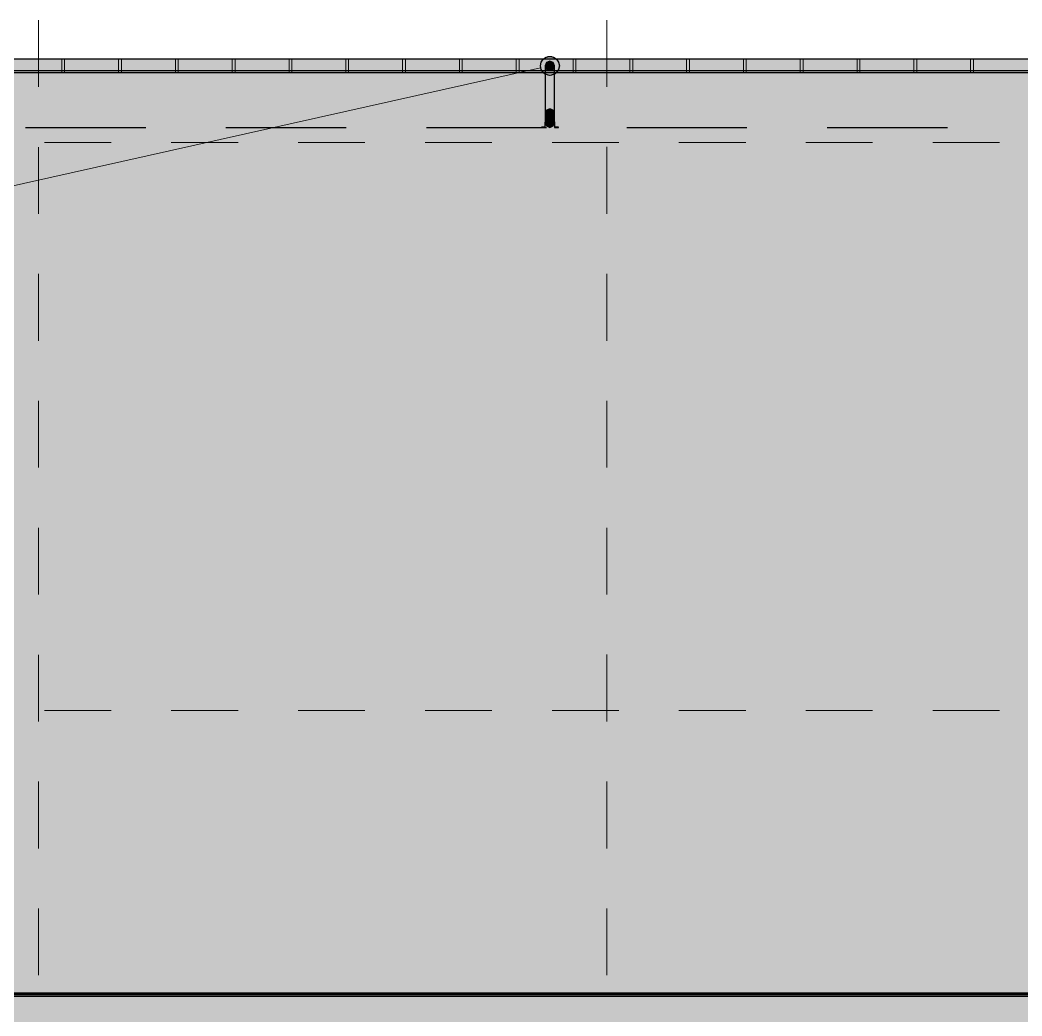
# Model space of a CAD drawing. Extents: x 8 to 21351, y 0 to 420.
# Drawn here: x 20714.6 to 20767.5, y 186.4 to 239 of the extents above; entities that cross this region are included whole.
import ezdxf

# ---------------------------------------------------------------- set-up
doc = ezdxf.new("R2010")
doc.units = 0

msp = doc.modelspace()

# ---------------------------------------------------------------- hatches: boundary and pattern name
at = {"true_color": 0xff5e5e}
msp.add_hatch(color=0, dxfattribs=at).paths.add_polyline_path([(20742.217, 236.223), (20742.108, 236.385), (20742.069, 236.576), (20742.107, 236.767), (20742.214, 236.93), (20742.376, 237.039), (20742.567, 237.078), (20742.759, 237.04), (20742.921, 236.932), (20743.03, 236.771), (20743.069, 236.579), (20743.032, 236.388), (20742.924, 236.225), (20742.762, 236.116), (20742.571, 236.078), (20742.379, 236.115)])
at = {"true_color": 0xffffff}
for points in [[(20807.867, 236.928), (20473.267, 236.928), (20473.267, 236.228), (20807.867, 236.228)], [(20742.819, 236.578), (20742.746, 236.755), (20742.569, 236.828), (20742.392, 236.755), (20742.319, 236.578), (20742.392, 236.401), (20742.569, 236.328), (20742.746, 236.401)], [(20742.819, 236.578), (20742.746, 236.755), (20742.569, 236.828), (20742.392, 236.755), (20742.319, 236.578), (20742.392, 236.401), (20742.569, 236.328), (20742.746, 236.401)], [(20742.819, 236.578), (20742.746, 236.755), (20742.569, 236.828), (20742.392, 236.755), (20742.319, 236.578), (20742.392, 236.401), (20742.569, 236.328), (20742.746, 236.401)], [(20742.319, 233.58), (20742.819, 233.58), (20742.819, 236.578), (20742.319, 236.578)], [(20742.319, 233.58), (20742.819, 233.58), (20742.819, 236.578), (20742.319, 236.578)], [(20742.819, 234.11), (20742.815, 234.141), (20742.804, 234.17), (20742.786, 234.198), (20742.761, 234.224), (20742.73, 234.245), (20742.694, 234.263), (20742.655, 234.276), (20742.613, 234.284), (20742.569, 234.287), (20742.526, 234.284), (20742.484, 234.276), (20742.444, 234.263), (20742.408, 234.245), (20742.378, 234.224), (20742.353, 234.198), (20742.334, 234.17), (20742.323, 234.141), (20742.319, 234.11), (20742.323, 234.079), (20742.334, 234.049), (20742.353, 234.022), (20742.378, 233.996), (20742.408, 233.975), (20742.444, 233.957), (20742.484, 233.944), (20742.526, 233.936), (20742.569, 233.933), (20742.613, 233.936), (20742.655, 233.944), (20742.694, 233.957), (20742.73, 233.975), (20742.761, 233.996), (20742.786, 234.022), (20742.804, 234.049), (20742.815, 234.079)], [(20742.319, 234.11), (20742.319, 233.58), (20742.819, 233.58), (20742.819, 234.11)], [(20743.019, 233.33), (20743.019, 233.34), (20742.829, 233.34), (20742.829, 233.58), (20742.753, 233.764), (20742.569, 233.84), (20742.385, 233.764), (20742.309, 233.58), (20742.309, 233.34), (20742.119, 233.34), (20742.119, 233.33), (20742.318, 233.33), (20742.318, 233.58), (20742.392, 233.757), (20742.569, 233.831), (20742.747, 233.757), (20742.82, 233.58), (20742.82, 233.33)], [(20743.019, 233.33), (20743.019, 233.34), (20742.829, 233.34), (20742.829, 233.58), (20742.753, 233.764), (20742.569, 233.84), (20742.385, 233.764), (20742.309, 233.58), (20742.309, 233.34), (20742.119, 233.34), (20742.119, 233.33), (20742.318, 233.33), (20742.318, 233.58), (20742.392, 233.757), (20742.569, 233.831), (20742.747, 233.757), (20742.82, 233.58), (20742.82, 233.33)], [(20743.019, 233.33), (20743.019, 233.34), (20742.829, 233.34), (20742.829, 233.58), (20742.753, 233.764), (20742.569, 233.84), (20742.385, 233.764), (20742.309, 233.58), (20742.309, 233.34), (20742.119, 233.34), (20742.119, 233.33), (20742.318, 233.33), (20742.318, 233.58), (20742.392, 233.757), (20742.569, 233.831), (20742.747, 233.757), (20742.82, 233.58), (20742.82, 233.33)], [(20743.019, 233.33), (20743.019, 233.34), (20742.829, 233.34), (20742.829, 233.58), (20742.753, 233.764), (20742.569, 233.84), (20742.385, 233.764), (20742.309, 233.58), (20742.309, 233.34), (20742.119, 233.34), (20742.119, 233.33), (20742.318, 233.33), (20742.318, 233.58), (20742.392, 233.757), (20742.569, 233.831), (20742.747, 233.757), (20742.82, 233.58), (20742.82, 233.33)], [(20743.019, 233.33), (20743.019, 233.34), (20742.829, 233.34), (20742.829, 233.58), (20742.753, 233.764), (20742.569, 233.84), (20742.385, 233.764), (20742.309, 233.58), (20742.309, 233.34), (20742.119, 233.34), (20742.119, 233.33), (20742.318, 233.33), (20742.318, 233.58), (20742.392, 233.757), (20742.569, 233.831), (20742.747, 233.757), (20742.82, 233.58), (20742.82, 233.33)], [(20743.019, 233.33), (20743.019, 233.34), (20742.829, 233.34), (20742.829, 233.58), (20742.753, 233.764), (20742.569, 233.84), (20742.385, 233.764), (20742.309, 233.58), (20742.309, 233.34), (20742.119, 233.34), (20742.119, 233.33), (20742.318, 233.33), (20742.318, 233.58), (20742.392, 233.757), (20742.569, 233.831), (20742.747, 233.757), (20742.82, 233.58), (20742.82, 233.33)], [(20743.019, 233.33), (20743.019, 233.34), (20742.829, 233.34), (20742.829, 233.58), (20742.753, 233.764), (20742.569, 233.84), (20742.385, 233.764), (20742.309, 233.58), (20742.309, 233.34), (20742.119, 233.34), (20742.119, 233.33), (20742.318, 233.33), (20742.318, 233.58), (20742.392, 233.757), (20742.569, 233.831), (20742.747, 233.757), (20742.82, 233.58), (20742.82, 233.33)], [(20743.019, 233.33), (20743.019, 233.34), (20742.829, 233.34), (20742.829, 233.58), (20742.753, 233.764), (20742.569, 233.84), (20742.385, 233.764), (20742.309, 233.58), (20742.309, 233.34), (20742.119, 233.34), (20742.119, 233.33), (20742.318, 233.33), (20742.318, 233.58), (20742.392, 233.757), (20742.569, 233.831), (20742.747, 233.757), (20742.82, 233.58), (20742.82, 233.33)], [(20743.019, 233.33), (20743.019, 233.34), (20742.829, 233.34), (20742.829, 233.58), (20742.753, 233.764), (20742.569, 233.84), (20742.385, 233.764), (20742.309, 233.58), (20742.309, 233.34), (20742.119, 233.34), (20742.119, 233.33), (20742.318, 233.33), (20742.318, 233.58), (20742.392, 233.757), (20742.569, 233.831), (20742.747, 233.757), (20742.82, 233.58), (20742.82, 233.33)], [(20743.019, 233.33), (20743.019, 233.34), (20742.829, 233.34), (20742.829, 233.58), (20742.753, 233.764), (20742.569, 233.84), (20742.385, 233.764), (20742.309, 233.58), (20742.309, 233.34), (20742.119, 233.34), (20742.119, 233.33), (20742.318, 233.33), (20742.318, 233.58), (20742.392, 233.757), (20742.569, 233.831), (20742.747, 233.757), (20742.82, 233.58), (20742.82, 233.33)], [(20743.019, 233.33), (20743.019, 233.34), (20742.829, 233.34), (20742.829, 233.58), (20742.753, 233.764), (20742.569, 233.84), (20742.385, 233.764), (20742.309, 233.58), (20742.309, 233.34), (20742.119, 233.34), (20742.119, 233.33), (20742.318, 233.33), (20742.318, 233.58), (20742.392, 233.757), (20742.569, 233.831), (20742.747, 233.757), (20742.82, 233.58), (20742.82, 233.33)], [(20743.019, 233.33), (20743.019, 233.34), (20742.829, 233.34), (20742.829, 233.58), (20742.753, 233.764), (20742.569, 233.84), (20742.385, 233.764), (20742.309, 233.58), (20742.309, 233.34), (20742.119, 233.34), (20742.119, 233.33), (20742.318, 233.33), (20742.318, 233.58), (20742.392, 233.757), (20742.569, 233.831), (20742.747, 233.757), (20742.82, 233.58), (20742.82, 233.33)], [(20743.019, 233.33), (20743.019, 233.34), (20742.829, 233.34), (20742.829, 233.58), (20742.753, 233.764), (20742.569, 233.84), (20742.385, 233.764), (20742.309, 233.58), (20742.309, 233.34), (20742.119, 233.34), (20742.119, 233.33), (20742.318, 233.33), (20742.318, 233.58), (20742.392, 233.757), (20742.569, 233.831), (20742.747, 233.757), (20742.82, 233.58), (20742.82, 233.33)], [(20743.019, 233.33), (20743.019, 233.34), (20742.829, 233.34), (20742.829, 233.58), (20742.753, 233.764), (20742.569, 233.84), (20742.385, 233.764), (20742.309, 233.58), (20742.309, 233.34), (20742.119, 233.34), (20742.119, 233.33), (20742.318, 233.33), (20742.318, 233.58), (20742.392, 233.757), (20742.569, 233.831), (20742.747, 233.757), (20742.82, 233.58), (20742.82, 233.33)], [(20743.019, 233.33), (20743.019, 233.34), (20742.829, 233.34), (20742.829, 233.58), (20742.753, 233.764), (20742.569, 233.84), (20742.385, 233.764), (20742.309, 233.58), (20742.309, 233.34), (20742.119, 233.34), (20742.119, 233.33), (20742.318, 233.33), (20742.318, 233.58), (20742.392, 233.757), (20742.569, 233.831), (20742.747, 233.757), (20742.82, 233.58), (20742.82, 233.33)], [(20743.019, 233.33), (20743.019, 233.34), (20742.829, 233.34), (20742.829, 233.58), (20742.753, 233.764), (20742.569, 233.84), (20742.385, 233.764), (20742.309, 233.58), (20742.309, 233.34), (20742.119, 233.34), (20742.119, 233.33), (20742.318, 233.33), (20742.318, 233.58), (20742.392, 233.757), (20742.569, 233.831), (20742.747, 233.757), (20742.82, 233.58), (20742.82, 233.33)], [(20743.019, 233.33), (20743.019, 233.34), (20742.829, 233.34), (20742.829, 233.58), (20742.753, 233.764), (20742.569, 233.84), (20742.385, 233.764), (20742.309, 233.58), (20742.309, 233.34), (20742.119, 233.34), (20742.119, 233.33), (20742.318, 233.33), (20742.318, 233.58), (20742.392, 233.757), (20742.569, 233.831), (20742.747, 233.757), (20742.82, 233.58), (20742.82, 233.33)], [(20743.019, 233.33), (20743.019, 233.34), (20742.829, 233.34), (20742.829, 233.58), (20742.753, 233.764), (20742.569, 233.84), (20742.385, 233.764), (20742.309, 233.58), (20742.309, 233.34), (20742.119, 233.34), (20742.119, 233.33), (20742.318, 233.33), (20742.318, 233.58), (20742.392, 233.757), (20742.569, 233.831), (20742.747, 233.757), (20742.82, 233.58), (20742.82, 233.33)], [(20743.019, 233.33), (20743.019, 233.34), (20742.829, 233.34), (20742.829, 233.58), (20742.753, 233.764), (20742.569, 233.84), (20742.385, 233.764), (20742.309, 233.58), (20742.309, 233.34), (20742.119, 233.34), (20742.119, 233.33), (20742.318, 233.33), (20742.318, 233.58), (20742.392, 233.757), (20742.569, 233.831), (20742.747, 233.757), (20742.82, 233.58), (20742.82, 233.33)], [(20743.019, 233.33), (20743.019, 233.34), (20742.829, 233.34), (20742.829, 233.58), (20742.753, 233.764), (20742.569, 233.84), (20742.385, 233.764), (20742.309, 233.58), (20742.309, 233.34), (20742.119, 233.34), (20742.119, 233.33), (20742.318, 233.33), (20742.318, 233.58), (20742.392, 233.757), (20742.569, 233.831), (20742.747, 233.757), (20742.82, 233.58), (20742.82, 233.33)], [(20743.019, 233.33), (20743.019, 233.34), (20742.829, 233.34), (20742.829, 233.58), (20742.753, 233.764), (20742.569, 233.84), (20742.385, 233.764), (20742.309, 233.58), (20742.309, 233.34), (20742.119, 233.34), (20742.119, 233.33), (20742.318, 233.33), (20742.318, 233.58), (20742.392, 233.757), (20742.569, 233.831), (20742.747, 233.757), (20742.82, 233.58), (20742.82, 233.33)], [(20743.019, 233.33), (20743.019, 233.34), (20742.829, 233.34), (20742.829, 233.58), (20742.753, 233.764), (20742.569, 233.84), (20742.385, 233.764), (20742.309, 233.58), (20742.309, 233.34), (20742.119, 233.34), (20742.119, 233.33), (20742.318, 233.33), (20742.318, 233.58), (20742.392, 233.757), (20742.569, 233.831), (20742.747, 233.757), (20742.82, 233.58), (20742.82, 233.33)], [(20743.019, 233.33), (20743.019, 233.34), (20742.829, 233.34), (20742.829, 233.58), (20742.753, 233.764), (20742.569, 233.84), (20742.385, 233.764), (20742.309, 233.58), (20742.309, 233.34), (20742.119, 233.34), (20742.119, 233.33), (20742.318, 233.33), (20742.318, 233.58), (20742.392, 233.757), (20742.569, 233.831), (20742.747, 233.757), (20742.82, 233.58), (20742.82, 233.33)], [(20743.019, 233.33), (20743.019, 233.34), (20742.829, 233.34), (20742.829, 233.58), (20742.753, 233.764), (20742.569, 233.84), (20742.385, 233.764), (20742.309, 233.58), (20742.309, 233.34), (20742.119, 233.34), (20742.119, 233.33), (20742.318, 233.33), (20742.318, 233.58), (20742.392, 233.757), (20742.569, 233.831), (20742.747, 233.757), (20742.82, 233.58), (20742.82, 233.33)], [(20742.819, 233.58), (20742.746, 233.757), (20742.569, 233.83), (20742.392, 233.757), (20742.319, 233.58), (20742.392, 233.403), (20742.569, 233.33), (20742.746, 233.403)], [(20742.819, 233.58), (20742.746, 233.757), (20742.569, 233.83), (20742.392, 233.757), (20742.319, 233.58), (20742.392, 233.403), (20742.569, 233.33), (20742.746, 233.403)], [(20742.319, 233.58), (20742.392, 233.403), (20742.569, 233.33), (20742.746, 233.403), (20742.819, 233.58), (20742.746, 233.757), (20742.569, 233.83), (20742.392, 233.757)], [(20742.819, 233.58), (20742.746, 233.757), (20742.569, 233.83), (20742.392, 233.757), (20742.319, 233.58), (20742.392, 233.403), (20742.569, 233.33), (20742.746, 233.403)], [(20742.819, 233.58), (20742.746, 233.757), (20742.569, 233.83), (20742.392, 233.757), (20742.319, 233.58), (20742.392, 233.403), (20742.569, 233.33), (20742.746, 233.403)]]:
    msp.add_hatch(color=0, dxfattribs=at).paths.add_polyline_path(points)
at = {"true_color": 0x7f7f7f}
for points in [[(20807.867, 187.53), (20473.267, 187.53), (20473.267, 236.33), (20807.867, 236.33)], [(20807.867, 187.53), (20473.267, 187.53), (20473.267, 187.631), (20807.867, 187.631)], [(20473.267, 187.53), (20807.867, 187.53), (20807.867, 187.428), (20473.267, 187.428)], [(20473.267, 138.73), (20473.267, 187.53), (20807.867, 187.53), (20807.867, 138.73)]]:
    msp.add_hatch(color=0, dxfattribs=at).paths.add_polyline_path(points)

# ---------------------------------------------------------------- linework, layer by layer
at = {"color": 7, "lineweight": 15}
for p, q in [((20715.569, 238.996), (20715.569, 235.468)), ((20745.569, 238.998), (20745.569, 235.47)), ((20807.867, 236.928), (20473.267, 236.928)), ((20716.942, 236.938), (20716.792, 236.938)), ((20716.792, 236.938), (20716.792, 236.218)), ((20716.942, 236.218), (20716.942, 236.938)), ((20719.942, 236.938), (20719.792, 236.938)), ((20719.792, 236.938), (20719.792, 236.218)), ((20719.942, 236.218), (20719.942, 236.938)), ((20722.942, 236.938), (20722.792, 236.938)), ((20722.792, 236.938), (20722.792, 236.218)), ((20722.942, 236.218), (20722.942, 236.938)), ((20725.942, 236.938), (20725.792, 236.938)), ((20725.792, 236.938), (20725.792, 236.218)), ((20725.942, 236.218), (20725.942, 236.938)), ((20728.942, 236.938), (20728.792, 236.938)), ((20728.792, 236.938), (20728.792, 236.218)), ((20728.942, 236.218), (20728.942, 236.938)), ((20731.942, 236.938), (20731.792, 236.938)), ((20731.792, 236.938), (20731.792, 236.218)), ((20731.942, 236.218), (20731.942, 236.938)), ((20734.942, 236.938), (20734.792, 236.938)), ((20734.792, 236.938), (20734.792, 236.218)), ((20734.942, 236.218), (20734.942, 236.938)), ((20737.942, 236.938), (20737.792, 236.938)), ((20737.792, 236.938), (20737.792, 236.218)), ((20737.942, 236.218), (20737.942, 236.938)), ((20740.942, 236.938), (20740.792, 236.938)), ((20740.792, 236.938), (20740.792, 236.218)), ((20740.942, 236.218), (20740.942, 236.938)), ((20742.392, 236.755), (20742.319, 236.578)), ((20742.392, 236.755), (20742.319, 236.578)), ((20742.392, 236.755), (20742.319, 236.578)), ((20742.319, 236.578), (20742.392, 236.401)), ((20742.319, 236.578), (20742.392, 236.401)), ((20742.319, 236.578), (20742.392, 236.401)), ((20742.319, 236.578), (20742.319, 233.58)), ((20742.319, 236.578), (20742.319, 233.58)), ((20742.569, 236.828), (20742.392, 236.755)), ((20742.569, 236.828), (20742.392, 236.755)), ((20742.569, 236.828), (20742.392, 236.755)), ((20742.746, 236.755), (20742.569, 236.828)), ((20742.746, 236.755), (20742.569, 236.828)), ((20742.746, 236.755), (20742.569, 236.828)), ((20742.819, 236.578), (20742.746, 236.755)), ((20742.819, 236.578), (20742.746, 236.755)), ((20742.819, 236.578), (20742.746, 236.755)), ((20742.746, 236.401), (20742.819, 236.578)), ((20742.746, 236.401), (20742.819, 236.578)), ((20742.746, 236.401), (20742.819, 236.578)), ((20742.819, 233.58), (20742.819, 236.578)), ((20742.819, 233.58), (20742.819, 236.578)), ((20743.942, 236.938), (20743.792, 236.938)), ((20743.792, 236.938), (20743.792, 236.218)), ((20743.942, 236.218), (20743.942, 236.938)), ((20746.942, 236.938), (20746.792, 236.938)), ((20746.792, 236.938), (20746.792, 236.218)), ((20746.942, 236.218), (20746.942, 236.938)), ((20749.942, 236.938), (20749.792, 236.938)), ((20749.792, 236.938), (20749.792, 236.218)), ((20749.942, 236.218), (20749.942, 236.938)), ((20752.942, 236.938), (20752.792, 236.938)), ((20752.792, 236.938), (20752.792, 236.218)), ((20752.942, 236.218), (20752.942, 236.938)), ((20755.942, 236.938), (20755.792, 236.938)), ((20755.792, 236.938), (20755.792, 236.218)), ((20755.942, 236.218), (20755.942, 236.938)), ((20758.942, 236.938), (20758.792, 236.938)), ((20758.792, 236.938), (20758.792, 236.218)), ((20758.942, 236.218), (20758.942, 236.938)), ((20761.942, 236.938), (20761.792, 236.938)), ((20761.792, 236.938), (20761.792, 236.218)), ((20761.942, 236.218), (20761.942, 236.938)), ((20764.942, 236.938), (20764.792, 236.938)), ((20764.792, 236.938), (20764.792, 236.218)), ((20764.942, 236.218), (20764.942, 236.938)), ((20473.267, 236.33), (20807.867, 236.33)), ((20473.267, 236.228), (20807.867, 236.228)), ((20716.792, 236.218), (20716.942, 236.218)), ((20719.792, 236.218), (20719.942, 236.218)), ((20722.792, 236.218), (20722.942, 236.218)), ((20725.792, 236.218), (20725.942, 236.218)), ((20728.792, 236.218), (20728.942, 236.218)), ((20731.792, 236.218), (20731.942, 236.218)), ((20734.792, 236.218), (20734.942, 236.218)), ((20737.792, 236.218), (20737.942, 236.218)), ((20740.792, 236.218), (20740.942, 236.218)), ((20742.392, 236.401), (20742.569, 236.328)), ((20742.392, 236.401), (20742.569, 236.328)), ((20742.392, 236.401), (20742.569, 236.328)), ((20742.569, 236.328), (20742.746, 236.401)), ((20742.569, 236.328), (20742.746, 236.401)), ((20742.569, 236.328), (20742.746, 236.401)), ((20743.792, 236.218), (20743.942, 236.218)), ((20746.792, 236.218), (20746.942, 236.218)), ((20749.792, 236.218), (20749.942, 236.218)), ((20752.792, 236.218), (20752.942, 236.218)), ((20755.792, 236.218), (20755.942, 236.218)), ((20758.792, 236.218), (20758.942, 236.218)), ((20761.792, 236.218), (20761.942, 236.218)), ((20764.792, 236.218), (20764.942, 236.218)), ((20742.323, 234.141), (20742.319, 234.11)), ((20742.319, 234.11), (20742.323, 234.079)), ((20742.319, 234.11), (20742.319, 233.58)), ((20742.334, 234.17), (20742.323, 234.14)), ((20742.323, 234.079), (20742.334, 234.049)), ((20742.353, 234.198), (20742.334, 234.17)), ((20742.334, 234.049), (20742.353, 234.021)), ((20742.378, 234.224), (20742.353, 234.199)), ((20742.353, 234.022), (20742.378, 233.997)), ((20742.408, 234.245), (20742.378, 234.223)), ((20742.378, 233.996), (20742.408, 233.974)), ((20742.444, 234.263), (20742.408, 234.245)), ((20742.408, 233.975), (20742.444, 233.957)), ((20742.484, 234.276), (20742.444, 234.263)), ((20742.444, 233.957), (20742.484, 233.944)), ((20742.526, 234.284), (20742.484, 234.276)), ((20742.484, 233.944), (20742.526, 233.936)), ((20742.569, 234.287), (20742.526, 234.284)), ((20742.526, 233.936), (20742.569, 233.933)), ((20742.613, 234.284), (20742.569, 234.287)), ((20742.569, 233.933), (20742.613, 233.936)), ((20742.655, 234.276), (20742.613, 234.284)), ((20742.613, 233.936), (20742.655, 233.944)), ((20742.694, 234.263), (20742.655, 234.276)), ((20742.655, 233.944), (20742.694, 233.957)), ((20742.73, 234.245), (20742.694, 234.263)), ((20742.694, 233.957), (20742.73, 233.975)), ((20742.761, 234.224), (20742.73, 234.246)), ((20742.73, 233.975), (20742.761, 233.997)), ((20742.786, 234.198), (20742.761, 234.223)), ((20742.761, 233.996), (20742.786, 234.021)), ((20742.804, 234.17), (20742.786, 234.198)), ((20742.786, 234.022), (20742.804, 234.05)), ((20742.815, 234.141), (20742.804, 234.171)), ((20742.804, 234.049), (20742.815, 234.079)), ((20742.819, 234.11), (20742.815, 234.141)), ((20742.815, 234.079), (20742.819, 234.11)), ((20742.819, 233.58), (20742.819, 234.11)), ((20742.309, 233.58), (20742.385, 233.764)), ((20742.309, 233.58), (20742.385, 233.764)), ((20742.309, 233.58), (20742.385, 233.764)), ((20742.309, 233.58), (20742.385, 233.764)), ((20742.309, 233.58), (20742.385, 233.764)), ((20742.309, 233.58), (20742.385, 233.764)), ((20742.309, 233.58), (20742.385, 233.764)), ((20742.309, 233.58), (20742.385, 233.764)), ((20742.309, 233.58), (20742.385, 233.764)), ((20742.309, 233.58), (20742.385, 233.764)), ((20742.309, 233.58), (20742.385, 233.764)), ((20742.309, 233.58), (20742.385, 233.764)), ((20742.309, 233.58), (20742.385, 233.764)), ((20742.309, 233.58), (20742.385, 233.764)), ((20742.309, 233.58), (20742.385, 233.764)), ((20742.309, 233.58), (20742.385, 233.764)), ((20742.309, 233.58), (20742.385, 233.764)), ((20742.309, 233.58), (20742.385, 233.764)), ((20742.309, 233.58), (20742.385, 233.764)), ((20742.309, 233.58), (20742.385, 233.764)), ((20742.309, 233.58), (20742.385, 233.764)), ((20742.309, 233.58), (20742.385, 233.764)), ((20742.309, 233.58), (20742.385, 233.764)), ((20742.309, 233.58), (20742.385, 233.764)), ((20742.309, 233.34), (20742.309, 233.58)), ((20742.309, 233.34), (20742.309, 233.58)), ((20742.309, 233.34), (20742.309, 233.58)), ((20742.309, 233.34), (20742.309, 233.58)), ((20742.309, 233.34), (20742.309, 233.58)), ((20742.309, 233.34), (20742.309, 233.58)), ((20742.309, 233.34), (20742.309, 233.58)), ((20742.309, 233.34), (20742.309, 233.58)), ((20742.309, 233.34), (20742.309, 233.58)), ((20742.309, 233.34), (20742.309, 233.58)), ((20742.309, 233.34), (20742.309, 233.58)), ((20742.309, 233.34), (20742.309, 233.58)), ((20742.309, 233.34), (20742.309, 233.58)), ((20742.309, 233.34), (20742.309, 233.58)), ((20742.309, 233.34), (20742.309, 233.58)), ((20742.309, 233.34), (20742.309, 233.58)), ((20742.309, 233.34), (20742.309, 233.58)), ((20742.309, 233.34), (20742.309, 233.58)), ((20742.309, 233.34), (20742.309, 233.58)), ((20742.309, 233.34), (20742.309, 233.58)), ((20742.309, 233.34), (20742.309, 233.58)), ((20742.309, 233.34), (20742.309, 233.58)), ((20742.309, 233.34), (20742.309, 233.58)), ((20742.309, 233.34), (20742.309, 233.58)), ((20742.392, 233.757), (20742.318, 233.58)), ((20742.392, 233.757), (20742.318, 233.58)), ((20742.392, 233.757), (20742.318, 233.58)), ((20742.392, 233.757), (20742.318, 233.58)), ((20742.392, 233.757), (20742.318, 233.58)), ((20742.392, 233.757), (20742.318, 233.58)), ((20742.392, 233.757), (20742.318, 233.58)), ((20742.392, 233.757), (20742.318, 233.58)), ((20742.392, 233.757), (20742.318, 233.58)), ((20742.392, 233.757), (20742.318, 233.58)), ((20742.392, 233.757), (20742.318, 233.58)), ((20742.392, 233.757), (20742.318, 233.58)), ((20742.392, 233.757), (20742.318, 233.58)), ((20742.392, 233.757), (20742.318, 233.58)), ((20742.392, 233.757), (20742.318, 233.58)), ((20742.392, 233.757), (20742.318, 233.58)), ((20742.392, 233.757), (20742.318, 233.58)), ((20742.392, 233.757), (20742.318, 233.58)), ((20742.392, 233.757), (20742.318, 233.58)), ((20742.392, 233.757), (20742.318, 233.58)), ((20742.392, 233.757), (20742.318, 233.58)), ((20742.392, 233.757), (20742.318, 233.58)), ((20742.392, 233.757), (20742.318, 233.58)), ((20742.392, 233.757), (20742.318, 233.58)), ((20742.318, 233.58), (20742.318, 233.33)), ((20742.318, 233.58), (20742.318, 233.33)), ((20742.318, 233.58), (20742.318, 233.33)), ((20742.318, 233.58), (20742.318, 233.33)), ((20742.318, 233.58), (20742.318, 233.33)), ((20742.318, 233.58), (20742.318, 233.33)), ((20742.318, 233.58), (20742.318, 233.33)), ((20742.318, 233.58), (20742.318, 233.33)), ((20742.318, 233.58), (20742.318, 233.33)), ((20742.318, 233.58), (20742.318, 233.33)), ((20742.318, 233.58), (20742.318, 233.33)), ((20742.318, 233.58), (20742.318, 233.33)), ((20742.318, 233.58), (20742.318, 233.33)), ((20742.318, 233.58), (20742.318, 233.33)), ((20742.318, 233.58), (20742.318, 233.33)), ((20742.318, 233.58), (20742.318, 233.33)), ((20742.318, 233.58), (20742.318, 233.33)), ((20742.318, 233.58), (20742.318, 233.33)), ((20742.318, 233.58), (20742.318, 233.33)), ((20742.318, 233.58), (20742.318, 233.33)), ((20742.318, 233.58), (20742.318, 233.33)), ((20742.318, 233.58), (20742.318, 233.33)), ((20742.318, 233.58), (20742.318, 233.33)), ((20742.318, 233.58), (20742.318, 233.33)), ((20742.392, 233.756), (20742.319, 233.579)), ((20742.392, 233.756), (20742.319, 233.579)), ((20742.392, 233.756), (20742.319, 233.579)), ((20742.392, 233.756), (20742.319, 233.579)), ((20742.392, 233.756), (20742.319, 233.579)), ((20742.319, 233.58), (20742.392, 233.403)), ((20742.319, 233.58), (20742.392, 233.403)), ((20742.319, 233.58), (20742.392, 233.403)), ((20742.319, 233.58), (20742.392, 233.403)), ((20742.319, 233.58), (20742.392, 233.403)), ((20742.385, 233.763), (20742.569, 233.839)), ((20742.385, 233.763), (20742.569, 233.839)), ((20742.385, 233.763), (20742.569, 233.839)), ((20742.385, 233.763), (20742.569, 233.839)), ((20742.385, 233.763), (20742.569, 233.839)), ((20742.385, 233.763), (20742.569, 233.839)), ((20742.385, 233.763), (20742.569, 233.839)), ((20742.385, 233.763), (20742.569, 233.839)), ((20742.385, 233.763), (20742.569, 233.839)), ((20742.385, 233.763), (20742.569, 233.839)), ((20742.385, 233.763), (20742.569, 233.839)), ((20742.385, 233.763), (20742.569, 233.839)), ((20742.385, 233.763), (20742.569, 233.839)), ((20742.385, 233.763), (20742.569, 233.839)), ((20742.385, 233.763), (20742.569, 233.839)), ((20742.385, 233.763), (20742.569, 233.839)), ((20742.385, 233.763), (20742.569, 233.839)), ((20742.385, 233.763), (20742.569, 233.839)), ((20742.385, 233.763), (20742.569, 233.839)), ((20742.385, 233.763), (20742.569, 233.839)), ((20742.385, 233.763), (20742.569, 233.839)), ((20742.385, 233.763), (20742.569, 233.839)), ((20742.385, 233.763), (20742.569, 233.839)), ((20742.385, 233.763), (20742.569, 233.839)), ((20742.569, 233.831), (20742.392, 233.757)), ((20742.569, 233.831), (20742.392, 233.757)), ((20742.569, 233.831), (20742.392, 233.757)), ((20742.569, 233.831), (20742.392, 233.757)), ((20742.569, 233.831), (20742.392, 233.757)), ((20742.569, 233.831), (20742.392, 233.757)), ((20742.569, 233.831), (20742.392, 233.757)), ((20742.569, 233.831), (20742.392, 233.757)), ((20742.569, 233.831), (20742.392, 233.757)), ((20742.569, 233.831), (20742.392, 233.757)), ((20742.569, 233.831), (20742.392, 233.757)), ((20742.569, 233.831), (20742.392, 233.757)), ((20742.569, 233.831), (20742.392, 233.757)), ((20742.569, 233.831), (20742.392, 233.757)), ((20742.569, 233.831), (20742.392, 233.757)), ((20742.569, 233.831), (20742.392, 233.757)), ((20742.569, 233.831), (20742.392, 233.757)), ((20742.569, 233.831), (20742.392, 233.757)), ((20742.569, 233.831), (20742.392, 233.757)), ((20742.569, 233.831), (20742.392, 233.757)), ((20742.569, 233.831), (20742.392, 233.757)), ((20742.569, 233.831), (20742.392, 233.757)), ((20742.569, 233.831), (20742.392, 233.757)), ((20742.569, 233.831), (20742.392, 233.757)), ((20742.569, 233.83), (20742.392, 233.757)), ((20742.569, 233.83), (20742.392, 233.757)), ((20742.569, 233.83), (20742.392, 233.757)), ((20742.569, 233.83), (20742.392, 233.757)), ((20742.569, 233.83), (20742.392, 233.757)), ((20742.392, 233.403), (20742.569, 233.33)), ((20742.392, 233.403), (20742.569, 233.33)), ((20742.392, 233.403), (20742.569, 233.33)), ((20742.392, 233.403), (20742.569, 233.33)), ((20742.392, 233.403), (20742.569, 233.33)), ((20742.569, 233.84), (20742.753, 233.764)), ((20742.569, 233.84), (20742.753, 233.764)), ((20742.569, 233.84), (20742.753, 233.764)), ((20742.569, 233.84), (20742.753, 233.764)), ((20742.569, 233.84), (20742.753, 233.764)), ((20742.569, 233.84), (20742.753, 233.764)), ((20742.569, 233.84), (20742.753, 233.764)), ((20742.569, 233.84), (20742.753, 233.764)), ((20742.569, 233.84), (20742.753, 233.764)), ((20742.569, 233.84), (20742.753, 233.764)), ((20742.569, 233.84), (20742.753, 233.764)), ((20742.569, 233.84), (20742.753, 233.764)), ((20742.569, 233.84), (20742.753, 233.764)), ((20742.569, 233.84), (20742.753, 233.764)), ((20742.569, 233.84), (20742.753, 233.764)), ((20742.569, 233.84), (20742.753, 233.764)), ((20742.569, 233.84), (20742.753, 233.764)), ((20742.569, 233.84), (20742.753, 233.764)), ((20742.569, 233.84), (20742.753, 233.764)), ((20742.569, 233.84), (20742.753, 233.764)), ((20742.569, 233.84), (20742.753, 233.764)), ((20742.569, 233.84), (20742.753, 233.764)), ((20742.569, 233.84), (20742.753, 233.764)), ((20742.569, 233.84), (20742.753, 233.764)), ((20742.747, 233.757), (20742.569, 233.831)), ((20742.747, 233.757), (20742.569, 233.831)), ((20742.747, 233.757), (20742.569, 233.831)), ((20742.747, 233.757), (20742.569, 233.831)), ((20742.747, 233.757), (20742.569, 233.831)), ((20742.747, 233.757), (20742.569, 233.831)), ((20742.747, 233.757), (20742.569, 233.831)), ((20742.747, 233.757), (20742.569, 233.831)), ((20742.747, 233.757), (20742.569, 233.831)), ((20742.747, 233.757), (20742.569, 233.831)), ((20742.747, 233.757), (20742.569, 233.831)), ((20742.747, 233.757), (20742.569, 233.831)), ((20742.747, 233.757), (20742.569, 233.831)), ((20742.747, 233.757), (20742.569, 233.831)), ((20742.747, 233.757), (20742.569, 233.831)), ((20742.747, 233.757), (20742.569, 233.831)), ((20742.747, 233.757), (20742.569, 233.831)), ((20742.747, 233.757), (20742.569, 233.831)), ((20742.747, 233.757), (20742.569, 233.831)), ((20742.747, 233.757), (20742.569, 233.831)), ((20742.747, 233.757), (20742.569, 233.831)), ((20742.747, 233.757), (20742.569, 233.831)), ((20742.747, 233.757), (20742.569, 233.831)), ((20742.747, 233.757), (20742.569, 233.831)), ((20742.746, 233.756), (20742.569, 233.829)), ((20742.746, 233.756), (20742.569, 233.829)), ((20742.746, 233.756), (20742.569, 233.829)), ((20742.746, 233.756), (20742.569, 233.829)), ((20742.746, 233.756), (20742.569, 233.829)), ((20742.569, 233.33), (20742.746, 233.403)), ((20742.569, 233.33), (20742.746, 233.403)), ((20742.569, 233.33), (20742.746, 233.403)), ((20742.569, 233.33), (20742.746, 233.403)), ((20742.569, 233.33), (20742.746, 233.403)), ((20742.819, 233.58), (20742.746, 233.757)), ((20742.819, 233.58), (20742.746, 233.757)), ((20742.819, 233.58), (20742.746, 233.757)), ((20742.819, 233.58), (20742.746, 233.757)), ((20742.819, 233.58), (20742.746, 233.757)), ((20742.746, 233.403), (20742.819, 233.58)), ((20742.746, 233.403), (20742.819, 233.58)), ((20742.746, 233.403), (20742.819, 233.58)), ((20742.746, 233.403), (20742.819, 233.58)), ((20742.746, 233.403), (20742.819, 233.58)), ((20742.82, 233.58), (20742.747, 233.757)), ((20742.82, 233.58), (20742.747, 233.757)), ((20742.82, 233.58), (20742.747, 233.757)), ((20742.82, 233.58), (20742.747, 233.757)), ((20742.82, 233.58), (20742.747, 233.757)), ((20742.82, 233.58), (20742.747, 233.757)), ((20742.82, 233.58), (20742.747, 233.757)), ((20742.82, 233.58), (20742.747, 233.757)), ((20742.82, 233.58), (20742.747, 233.757)), ((20742.82, 233.58), (20742.747, 233.757)), ((20742.82, 233.58), (20742.747, 233.757)), ((20742.82, 233.58), (20742.747, 233.757)), ((20742.82, 233.58), (20742.747, 233.757)), ((20742.82, 233.58), (20742.747, 233.757)), ((20742.82, 233.58), (20742.747, 233.757)), ((20742.82, 233.58), (20742.747, 233.757)), ((20742.82, 233.58), (20742.747, 233.757)), ((20742.82, 233.58), (20742.747, 233.757)), ((20742.82, 233.58), (20742.747, 233.757)), ((20742.82, 233.58), (20742.747, 233.757)), ((20742.82, 233.58), (20742.747, 233.757)), ((20742.82, 233.58), (20742.747, 233.757)), ((20742.82, 233.58), (20742.747, 233.757)), ((20742.82, 233.58), (20742.747, 233.757)), ((20742.753, 233.763), (20742.829, 233.579)), ((20742.753, 233.763), (20742.829, 233.579)), ((20742.753, 233.763), (20742.829, 233.579)), ((20742.753, 233.763), (20742.829, 233.579)), ((20742.753, 233.763), (20742.829, 233.579)), ((20742.753, 233.763), (20742.829, 233.579)), ((20742.753, 233.763), (20742.829, 233.579)), ((20742.753, 233.763), (20742.829, 233.579)), ((20742.753, 233.763), (20742.829, 233.579)), ((20742.753, 233.763), (20742.829, 233.579)), ((20742.753, 233.763), (20742.829, 233.579)), ((20742.753, 233.763), (20742.829, 233.579)), ((20742.753, 233.763), (20742.829, 233.579)), ((20742.753, 233.763), (20742.829, 233.579)), ((20742.753, 233.763), (20742.829, 233.579)), ((20742.753, 233.763), (20742.829, 233.579)), ((20742.753, 233.763), (20742.829, 233.579)), ((20742.753, 233.763), (20742.829, 233.579)), ((20742.753, 233.763), (20742.829, 233.579)), ((20742.753, 233.763), (20742.829, 233.579)), ((20742.753, 233.763), (20742.829, 233.579)), ((20742.753, 233.763), (20742.829, 233.579)), ((20742.753, 233.763), (20742.829, 233.579)), ((20742.753, 233.763), (20742.829, 233.579)), ((20742.82, 233.33), (20742.82, 233.58)), ((20742.82, 233.33), (20742.82, 233.58)), ((20742.82, 233.33), (20742.82, 233.58)), ((20742.82, 233.33), (20742.82, 233.58)), ((20742.82, 233.33), (20742.82, 233.58)), ((20742.82, 233.33), (20742.82, 233.58)), ((20742.82, 233.33), (20742.82, 233.58)), ((20742.82, 233.33), (20742.82, 233.58)), ((20742.82, 233.33), (20742.82, 233.58)), ((20742.82, 233.33), (20742.82, 233.58)), ((20742.82, 233.33), (20742.82, 233.58)), ((20742.82, 233.33), (20742.82, 233.58)), ((20742.82, 233.33), (20742.82, 233.58)), ((20742.82, 233.33), (20742.82, 233.58)), ((20742.82, 233.33), (20742.82, 233.58)), ((20742.82, 233.33), (20742.82, 233.58)), ((20742.82, 233.33), (20742.82, 233.58)), ((20742.82, 233.33), (20742.82, 233.58)), ((20742.82, 233.33), (20742.82, 233.58)), ((20742.82, 233.33), (20742.82, 233.58)), ((20742.82, 233.33), (20742.82, 233.58)), ((20742.82, 233.33), (20742.82, 233.58)), ((20742.82, 233.33), (20742.82, 233.58)), ((20742.82, 233.33), (20742.82, 233.58)), ((20742.829, 233.58), (20742.829, 233.34)), ((20742.829, 233.58), (20742.829, 233.34)), ((20742.829, 233.58), (20742.829, 233.34)), ((20742.829, 233.58), (20742.829, 233.34)), ((20742.829, 233.58), (20742.829, 233.34)), ((20742.829, 233.58), (20742.829, 233.34)), ((20742.829, 233.58), (20742.829, 233.34)), ((20742.829, 233.58), (20742.829, 233.34)), ((20742.829, 233.58), (20742.829, 233.34)), ((20742.829, 233.58), (20742.829, 233.34)), ((20742.829, 233.58), (20742.829, 233.34)), ((20742.829, 233.58), (20742.829, 233.34)), ((20742.829, 233.58), (20742.829, 233.34)), ((20742.829, 233.58), (20742.829, 233.34)), ((20742.829, 233.58), (20742.829, 233.34)), ((20742.829, 233.58), (20742.829, 233.34)), ((20742.829, 233.58), (20742.829, 233.34)), ((20742.829, 233.58), (20742.829, 233.34)), ((20742.829, 233.58), (20742.829, 233.34)), ((20742.829, 233.58), (20742.829, 233.34)), ((20742.829, 233.58), (20742.829, 233.34)), ((20742.829, 233.58), (20742.829, 233.34)), ((20742.829, 233.58), (20742.829, 233.34)), ((20742.829, 233.58), (20742.829, 233.34)), ((20742.119, 233.33), (20742.119, 233.34)), ((20742.119, 233.34), (20742.309, 233.34)), ((20742.119, 233.33), (20742.119, 233.34)), ((20742.119, 233.34), (20742.309, 233.34)), ((20742.119, 233.33), (20742.119, 233.34)), ((20742.119, 233.34), (20742.309, 233.34)), ((20742.119, 233.33), (20742.119, 233.34)), ((20742.119, 233.34), (20742.309, 233.34)), ((20742.119, 233.33), (20742.119, 233.34)), ((20742.119, 233.34), (20742.309, 233.34)), ((20742.119, 233.33), (20742.119, 233.34)), ((20742.119, 233.34), (20742.309, 233.34)), ((20742.119, 233.33), (20742.119, 233.34)), ((20742.119, 233.34), (20742.309, 233.34)), ((20742.119, 233.33), (20742.119, 233.34)), ((20742.119, 233.34), (20742.309, 233.34)), ((20742.119, 233.33), (20742.119, 233.34)), ((20742.119, 233.34), (20742.309, 233.34)), ((20742.119, 233.33), (20742.119, 233.34)), ((20742.119, 233.34), (20742.309, 233.34)), ((20742.119, 233.33), (20742.119, 233.34)), ((20742.119, 233.34), (20742.309, 233.34)), ((20742.119, 233.33), (20742.119, 233.34)), ((20742.119, 233.34), (20742.309, 233.34)), ((20742.119, 233.33), (20742.119, 233.34)), ((20742.119, 233.34), (20742.309, 233.34)), ((20742.119, 233.33), (20742.119, 233.34)), ((20742.119, 233.34), (20742.309, 233.34)), ((20742.119, 233.33), (20742.119, 233.34)), ((20742.119, 233.34), (20742.309, 233.34)), ((20742.119, 233.33), (20742.119, 233.34)), ((20742.119, 233.34), (20742.309, 233.34)), ((20742.119, 233.33), (20742.119, 233.34)), ((20742.119, 233.34), (20742.309, 233.34)), ((20742.119, 233.33), (20742.119, 233.34)), ((20742.119, 233.34), (20742.309, 233.34)), ((20742.119, 233.33), (20742.119, 233.34)), ((20742.119, 233.34), (20742.309, 233.34)), ((20742.119, 233.33), (20742.119, 233.34)), ((20742.119, 233.34), (20742.309, 233.34)), ((20742.119, 233.33), (20742.119, 233.34)), ((20742.119, 233.34), (20742.309, 233.34)), ((20742.119, 233.33), (20742.119, 233.34)), ((20742.119, 233.34), (20742.309, 233.34)), ((20742.119, 233.33), (20742.119, 233.34)), ((20742.119, 233.34), (20742.309, 233.34)), ((20742.119, 233.33), (20742.119, 233.34)), ((20742.119, 233.34), (20742.309, 233.34)), ((20742.318, 233.33), (20742.119, 233.33)), ((20742.318, 233.33), (20742.119, 233.33)), ((20742.318, 233.33), (20742.119, 233.33)), ((20742.318, 233.33), (20742.119, 233.33)), ((20742.318, 233.33), (20742.119, 233.33)), ((20742.318, 233.33), (20742.119, 233.33)), ((20742.318, 233.33), (20742.119, 233.33)), ((20742.318, 233.33), (20742.119, 233.33)), ((20742.318, 233.33), (20742.119, 233.33)), ((20742.318, 233.33), (20742.119, 233.33)), ((20742.318, 233.33), (20742.119, 233.33)), ((20742.318, 233.33), (20742.119, 233.33)), ((20742.318, 233.33), (20742.119, 233.33)), ((20742.318, 233.33), (20742.119, 233.33)), ((20742.318, 233.33), (20742.119, 233.33)), ((20742.318, 233.33), (20742.119, 233.33)), ((20742.318, 233.33), (20742.119, 233.33)), ((20742.318, 233.33), (20742.119, 233.33)), ((20742.318, 233.33), (20742.119, 233.33)), ((20742.318, 233.33), (20742.119, 233.33)), ((20742.318, 233.33), (20742.119, 233.33)), ((20742.318, 233.33), (20742.119, 233.33)), ((20742.318, 233.33), (20742.119, 233.33)), ((20742.318, 233.33), (20742.119, 233.33)), ((20743.019, 233.33), (20742.82, 233.33)), ((20743.019, 233.33), (20742.82, 233.33)), ((20743.019, 233.33), (20742.82, 233.33)), ((20743.019, 233.33), (20742.82, 233.33)), ((20743.019, 233.33), (20742.82, 233.33)), ((20743.019, 233.33), (20742.82, 233.33)), ((20743.019, 233.33), (20742.82, 233.33)), ((20743.019, 233.33), (20742.82, 233.33)), ((20743.019, 233.33), (20742.82, 233.33)), ((20743.019, 233.33), (20742.82, 233.33)), ((20743.019, 233.33), (20742.82, 233.33)), ((20743.019, 233.33), (20742.82, 233.33)), ((20743.019, 233.33), (20742.82, 233.33)), ((20743.019, 233.33), (20742.82, 233.33)), ((20743.019, 233.33), (20742.82, 233.33)), ((20743.019, 233.33), (20742.82, 233.33)), ((20743.019, 233.33), (20742.82, 233.33)), ((20743.019, 233.33), (20742.82, 233.33)), ((20743.019, 233.33), (20742.82, 233.33)), ((20743.019, 233.33), (20742.82, 233.33)), ((20743.019, 233.33), (20742.82, 233.33)), ((20743.019, 233.33), (20742.82, 233.33)), ((20743.019, 233.33), (20742.82, 233.33)), ((20743.019, 233.33), (20742.82, 233.33)), ((20742.829, 233.34), (20743.019, 233.34)), ((20742.829, 233.34), (20743.019, 233.34)), ((20742.829, 233.34), (20743.019, 233.34)), ((20742.829, 233.34), (20743.019, 233.34)), ((20742.829, 233.34), (20743.019, 233.34)), ((20742.829, 233.34), (20743.019, 233.34)), ((20742.829, 233.34), (20743.019, 233.34)), ((20742.829, 233.34), (20743.019, 233.34)), ((20742.829, 233.34), (20743.019, 233.34)), ((20742.829, 233.34), (20743.019, 233.34)), ((20742.829, 233.34), (20743.019, 233.34)), ((20742.829, 233.34), (20743.019, 233.34)), ((20742.829, 233.34), (20743.019, 233.34)), ((20742.829, 233.34), (20743.019, 233.34)), ((20742.829, 233.34), (20743.019, 233.34)), ((20742.829, 233.34), (20743.019, 233.34)), ((20742.829, 233.34), (20743.019, 233.34)), ((20742.829, 233.34), (20743.019, 233.34)), ((20742.829, 233.34), (20743.019, 233.34)), ((20742.829, 233.34), (20743.019, 233.34)), ((20742.829, 233.34), (20743.019, 233.34)), ((20742.829, 233.34), (20743.019, 233.34)), ((20742.829, 233.34), (20743.019, 233.34)), ((20742.829, 233.34), (20743.019, 233.34)), ((20743.019, 233.34), (20743.019, 233.33)), ((20743.019, 233.34), (20743.019, 233.33)), ((20743.019, 233.34), (20743.019, 233.33)), ((20743.019, 233.34), (20743.019, 233.33)), ((20743.019, 233.34), (20743.019, 233.33)), ((20743.019, 233.34), (20743.019, 233.33)), ((20743.019, 233.34), (20743.019, 233.33)), ((20743.019, 233.34), (20743.019, 233.33)), ((20743.019, 233.34), (20743.019, 233.33)), ((20743.019, 233.34), (20743.019, 233.33)), ((20743.019, 233.34), (20743.019, 233.33)), ((20743.019, 233.34), (20743.019, 233.33)), ((20743.019, 233.34), (20743.019, 233.33)), ((20743.019, 233.34), (20743.019, 233.33)), ((20743.019, 233.34), (20743.019, 233.33)), ((20743.019, 233.34), (20743.019, 233.33)), ((20743.019, 233.34), (20743.019, 233.33)), ((20743.019, 233.34), (20743.019, 233.33)), ((20743.019, 233.34), (20743.019, 233.33)), ((20743.019, 233.34), (20743.019, 233.33)), ((20743.019, 233.34), (20743.019, 233.33)), ((20743.019, 233.34), (20743.019, 233.33)), ((20743.019, 233.34), (20743.019, 233.33)), ((20743.019, 233.34), (20743.019, 233.33)), ((20719.399, 232.53), (20715.871, 232.53)), ((20726.102, 232.53), (20722.574, 232.53)), ((20732.804, 232.53), (20729.277, 232.53)), ((20739.507, 232.53), (20735.979, 232.53)), ((20746.21, 232.53), (20742.682, 232.53)), ((20752.913, 232.53), (20749.385, 232.53)), ((20759.616, 232.53), (20756.088, 232.53)), ((20766.318, 232.53), (20762.791, 232.53)), ((20715.569, 232.293), (20715.569, 228.765)), ((20745.569, 232.296), (20745.569, 228.768)), ((20715.569, 225.591), (20715.569, 222.063)), ((20745.569, 225.593), (20745.569, 222.065)), ((20715.569, 218.888), (20715.569, 215.36)), ((20745.569, 218.89), (20745.569, 215.362)), ((20715.569, 212.185), (20715.569, 208.657)), ((20745.569, 212.187), (20745.569, 208.659)), ((20715.569, 205.482), (20715.569, 201.954)), ((20745.569, 205.484), (20745.569, 201.956)), ((20719.399, 202.53), (20715.871, 202.53)), ((20726.102, 202.53), (20722.574, 202.53)), ((20732.804, 202.53), (20729.277, 202.53)), ((20739.507, 202.53), (20735.979, 202.53)), ((20746.21, 202.53), (20742.682, 202.53)), ((20752.913, 202.53), (20749.385, 202.53)), ((20759.616, 202.53), (20756.088, 202.53)), ((20766.318, 202.53), (20762.791, 202.53)), ((20715.569, 198.779), (20715.569, 195.251)), ((20745.569, 198.782), (20745.569, 195.254)), ((20715.569, 192.077), (20715.569, 188.549)), ((20745.569, 192.079), (20745.569, 188.551)), ((20473.267, 187.631), (20807.867, 187.631)), ((20807.867, 187.53), (20473.267, 187.53)), ((20473.267, 187.53), (20807.867, 187.53)), ((20807.867, 187.428), (20473.267, 187.428))]:
    msp.add_line(p, q, dxfattribs=at)
at = {"color": 0, "lineweight": 9, "true_color": 0xff5e5e}
msp.add_line((20654.948, 216.988), (20742.081, 236.469), dxfattribs=at)
at = {"color": 0, "lineweight": 25, "true_color": 0xbfbf00}
for p, q in [((20714.879, 233.331), (20721.229, 233.331)), ((20725.462, 233.331), (20731.812, 233.331)), ((20736.045, 233.331), (20742.395, 233.331)), ((20746.629, 233.331), (20752.979, 233.331)), ((20757.212, 233.331), (20763.562, 233.331))]:
    msp.add_line(p, q, dxfattribs=at)
at = {"color": 0, "true_color": 0xff5e5e}
msp.add_lwpolyline([(20742.217, 236.223), (20742.108, 236.385), (20742.069, 236.576), (20742.107, 236.767), (20742.214, 236.93), (20742.376, 237.039), (20742.567, 237.078), (20742.759, 237.04), (20742.921, 236.932), (20743.03, 236.771), (20743.069, 236.579), (20743.032, 236.388), (20742.924, 236.225), (20742.762, 236.116), (20742.571, 236.078), (20742.379, 236.115)], close=True, dxfattribs=at)
at = {"color": 0, "true_color": 0xffffff}
for points in [[(20807.867, 236.928), (20473.267, 236.928), (20473.267, 236.228), (20807.867, 236.228)], [(20742.819, 236.578), (20742.746, 236.755), (20742.569, 236.828), (20742.392, 236.755), (20742.319, 236.578), (20742.392, 236.401), (20742.569, 236.328), (20742.746, 236.401)], [(20742.819, 236.578), (20742.746, 236.755), (20742.569, 236.828), (20742.392, 236.755), (20742.319, 236.578), (20742.392, 236.401), (20742.569, 236.328), (20742.746, 236.401)], [(20742.819, 236.578), (20742.746, 236.755), (20742.569, 236.828), (20742.392, 236.755), (20742.319, 236.578), (20742.392, 236.401), (20742.569, 236.328), (20742.746, 236.401)], [(20742.319, 233.58), (20742.819, 233.58), (20742.819, 236.578), (20742.319, 236.578)], [(20742.319, 233.58), (20742.819, 233.58), (20742.819, 236.578), (20742.319, 236.578)], [(20742.819, 234.11), (20742.815, 234.141), (20742.804, 234.17), (20742.786, 234.198), (20742.761, 234.224), (20742.73, 234.245), (20742.694, 234.263), (20742.655, 234.276), (20742.613, 234.284), (20742.569, 234.287), (20742.526, 234.284), (20742.484, 234.276), (20742.444, 234.263), (20742.408, 234.245), (20742.378, 234.224), (20742.353, 234.198), (20742.334, 234.17), (20742.323, 234.141), (20742.319, 234.11), (20742.323, 234.079), (20742.334, 234.049), (20742.353, 234.022), (20742.378, 233.996), (20742.408, 233.975), (20742.444, 233.957), (20742.484, 233.944), (20742.526, 233.936), (20742.569, 233.933), (20742.613, 233.936), (20742.655, 233.944), (20742.694, 233.957), (20742.73, 233.975), (20742.761, 233.996), (20742.786, 234.022), (20742.804, 234.049), (20742.815, 234.079)], [(20742.319, 234.11), (20742.319, 233.58), (20742.819, 233.58), (20742.819, 234.11)], [(20743.019, 233.33), (20743.019, 233.34), (20742.829, 233.34), (20742.829, 233.58), (20742.753, 233.764), (20742.569, 233.84), (20742.385, 233.764), (20742.309, 233.58), (20742.309, 233.34), (20742.119, 233.34), (20742.119, 233.33), (20742.318, 233.33), (20742.318, 233.58), (20742.392, 233.757), (20742.569, 233.831), (20742.747, 233.757), (20742.82, 233.58), (20742.82, 233.33)], [(20743.019, 233.33), (20743.019, 233.34), (20742.829, 233.34), (20742.829, 233.58), (20742.753, 233.764), (20742.569, 233.84), (20742.385, 233.764), (20742.309, 233.58), (20742.309, 233.34), (20742.119, 233.34), (20742.119, 233.33), (20742.318, 233.33), (20742.318, 233.58), (20742.392, 233.757), (20742.569, 233.831), (20742.747, 233.757), (20742.82, 233.58), (20742.82, 233.33)], [(20743.019, 233.33), (20743.019, 233.34), (20742.829, 233.34), (20742.829, 233.58), (20742.753, 233.764), (20742.569, 233.84), (20742.385, 233.764), (20742.309, 233.58), (20742.309, 233.34), (20742.119, 233.34), (20742.119, 233.33), (20742.318, 233.33), (20742.318, 233.58), (20742.392, 233.757), (20742.569, 233.831), (20742.747, 233.757), (20742.82, 233.58), (20742.82, 233.33)], [(20743.019, 233.33), (20743.019, 233.34), (20742.829, 233.34), (20742.829, 233.58), (20742.753, 233.764), (20742.569, 233.84), (20742.385, 233.764), (20742.309, 233.58), (20742.309, 233.34), (20742.119, 233.34), (20742.119, 233.33), (20742.318, 233.33), (20742.318, 233.58), (20742.392, 233.757), (20742.569, 233.831), (20742.747, 233.757), (20742.82, 233.58), (20742.82, 233.33)], [(20743.019, 233.33), (20743.019, 233.34), (20742.829, 233.34), (20742.829, 233.58), (20742.753, 233.764), (20742.569, 233.84), (20742.385, 233.764), (20742.309, 233.58), (20742.309, 233.34), (20742.119, 233.34), (20742.119, 233.33), (20742.318, 233.33), (20742.318, 233.58), (20742.392, 233.757), (20742.569, 233.831), (20742.747, 233.757), (20742.82, 233.58), (20742.82, 233.33)], [(20743.019, 233.33), (20743.019, 233.34), (20742.829, 233.34), (20742.829, 233.58), (20742.753, 233.764), (20742.569, 233.84), (20742.385, 233.764), (20742.309, 233.58), (20742.309, 233.34), (20742.119, 233.34), (20742.119, 233.33), (20742.318, 233.33), (20742.318, 233.58), (20742.392, 233.757), (20742.569, 233.831), (20742.747, 233.757), (20742.82, 233.58), (20742.82, 233.33)], [(20743.019, 233.33), (20743.019, 233.34), (20742.829, 233.34), (20742.829, 233.58), (20742.753, 233.764), (20742.569, 233.84), (20742.385, 233.764), (20742.309, 233.58), (20742.309, 233.34), (20742.119, 233.34), (20742.119, 233.33), (20742.318, 233.33), (20742.318, 233.58), (20742.392, 233.757), (20742.569, 233.831), (20742.747, 233.757), (20742.82, 233.58), (20742.82, 233.33)], [(20743.019, 233.33), (20743.019, 233.34), (20742.829, 233.34), (20742.829, 233.58), (20742.753, 233.764), (20742.569, 233.84), (20742.385, 233.764), (20742.309, 233.58), (20742.309, 233.34), (20742.119, 233.34), (20742.119, 233.33), (20742.318, 233.33), (20742.318, 233.58), (20742.392, 233.757), (20742.569, 233.831), (20742.747, 233.757), (20742.82, 233.58), (20742.82, 233.33)], [(20743.019, 233.33), (20743.019, 233.34), (20742.829, 233.34), (20742.829, 233.58), (20742.753, 233.764), (20742.569, 233.84), (20742.385, 233.764), (20742.309, 233.58), (20742.309, 233.34), (20742.119, 233.34), (20742.119, 233.33), (20742.318, 233.33), (20742.318, 233.58), (20742.392, 233.757), (20742.569, 233.831), (20742.747, 233.757), (20742.82, 233.58), (20742.82, 233.33)], [(20743.019, 233.33), (20743.019, 233.34), (20742.829, 233.34), (20742.829, 233.58), (20742.753, 233.764), (20742.569, 233.84), (20742.385, 233.764), (20742.309, 233.58), (20742.309, 233.34), (20742.119, 233.34), (20742.119, 233.33), (20742.318, 233.33), (20742.318, 233.58), (20742.392, 233.757), (20742.569, 233.831), (20742.747, 233.757), (20742.82, 233.58), (20742.82, 233.33)], [(20743.019, 233.33), (20743.019, 233.34), (20742.829, 233.34), (20742.829, 233.58), (20742.753, 233.764), (20742.569, 233.84), (20742.385, 233.764), (20742.309, 233.58), (20742.309, 233.34), (20742.119, 233.34), (20742.119, 233.33), (20742.318, 233.33), (20742.318, 233.58), (20742.392, 233.757), (20742.569, 233.831), (20742.747, 233.757), (20742.82, 233.58), (20742.82, 233.33)], [(20743.019, 233.33), (20743.019, 233.34), (20742.829, 233.34), (20742.829, 233.58), (20742.753, 233.764), (20742.569, 233.84), (20742.385, 233.764), (20742.309, 233.58), (20742.309, 233.34), (20742.119, 233.34), (20742.119, 233.33), (20742.318, 233.33), (20742.318, 233.58), (20742.392, 233.757), (20742.569, 233.831), (20742.747, 233.757), (20742.82, 233.58), (20742.82, 233.33)], [(20743.019, 233.33), (20743.019, 233.34), (20742.829, 233.34), (20742.829, 233.58), (20742.753, 233.764), (20742.569, 233.84), (20742.385, 233.764), (20742.309, 233.58), (20742.309, 233.34), (20742.119, 233.34), (20742.119, 233.33), (20742.318, 233.33), (20742.318, 233.58), (20742.392, 233.757), (20742.569, 233.831), (20742.747, 233.757), (20742.82, 233.58), (20742.82, 233.33)], [(20743.019, 233.33), (20743.019, 233.34), (20742.829, 233.34), (20742.829, 233.58), (20742.753, 233.764), (20742.569, 233.84), (20742.385, 233.764), (20742.309, 233.58), (20742.309, 233.34), (20742.119, 233.34), (20742.119, 233.33), (20742.318, 233.33), (20742.318, 233.58), (20742.392, 233.757), (20742.569, 233.831), (20742.747, 233.757), (20742.82, 233.58), (20742.82, 233.33)], [(20743.019, 233.33), (20743.019, 233.34), (20742.829, 233.34), (20742.829, 233.58), (20742.753, 233.764), (20742.569, 233.84), (20742.385, 233.764), (20742.309, 233.58), (20742.309, 233.34), (20742.119, 233.34), (20742.119, 233.33), (20742.318, 233.33), (20742.318, 233.58), (20742.392, 233.757), (20742.569, 233.831), (20742.747, 233.757), (20742.82, 233.58), (20742.82, 233.33)], [(20743.019, 233.33), (20743.019, 233.34), (20742.829, 233.34), (20742.829, 233.58), (20742.753, 233.764), (20742.569, 233.84), (20742.385, 233.764), (20742.309, 233.58), (20742.309, 233.34), (20742.119, 233.34), (20742.119, 233.33), (20742.318, 233.33), (20742.318, 233.58), (20742.392, 233.757), (20742.569, 233.831), (20742.747, 233.757), (20742.82, 233.58), (20742.82, 233.33)], [(20743.019, 233.33), (20743.019, 233.34), (20742.829, 233.34), (20742.829, 233.58), (20742.753, 233.764), (20742.569, 233.84), (20742.385, 233.764), (20742.309, 233.58), (20742.309, 233.34), (20742.119, 233.34), (20742.119, 233.33), (20742.318, 233.33), (20742.318, 233.58), (20742.392, 233.757), (20742.569, 233.831), (20742.747, 233.757), (20742.82, 233.58), (20742.82, 233.33)], [(20743.019, 233.33), (20743.019, 233.34), (20742.829, 233.34), (20742.829, 233.58), (20742.753, 233.764), (20742.569, 233.84), (20742.385, 233.764), (20742.309, 233.58), (20742.309, 233.34), (20742.119, 233.34), (20742.119, 233.33), (20742.318, 233.33), (20742.318, 233.58), (20742.392, 233.757), (20742.569, 233.831), (20742.747, 233.757), (20742.82, 233.58), (20742.82, 233.33)], [(20743.019, 233.33), (20743.019, 233.34), (20742.829, 233.34), (20742.829, 233.58), (20742.753, 233.764), (20742.569, 233.84), (20742.385, 233.764), (20742.309, 233.58), (20742.309, 233.34), (20742.119, 233.34), (20742.119, 233.33), (20742.318, 233.33), (20742.318, 233.58), (20742.392, 233.757), (20742.569, 233.831), (20742.747, 233.757), (20742.82, 233.58), (20742.82, 233.33)], [(20743.019, 233.33), (20743.019, 233.34), (20742.829, 233.34), (20742.829, 233.58), (20742.753, 233.764), (20742.569, 233.84), (20742.385, 233.764), (20742.309, 233.58), (20742.309, 233.34), (20742.119, 233.34), (20742.119, 233.33), (20742.318, 233.33), (20742.318, 233.58), (20742.392, 233.757), (20742.569, 233.831), (20742.747, 233.757), (20742.82, 233.58), (20742.82, 233.33)], [(20743.019, 233.33), (20743.019, 233.34), (20742.829, 233.34), (20742.829, 233.58), (20742.753, 233.764), (20742.569, 233.84), (20742.385, 233.764), (20742.309, 233.58), (20742.309, 233.34), (20742.119, 233.34), (20742.119, 233.33), (20742.318, 233.33), (20742.318, 233.58), (20742.392, 233.757), (20742.569, 233.831), (20742.747, 233.757), (20742.82, 233.58), (20742.82, 233.33)], [(20743.019, 233.33), (20743.019, 233.34), (20742.829, 233.34), (20742.829, 233.58), (20742.753, 233.764), (20742.569, 233.84), (20742.385, 233.764), (20742.309, 233.58), (20742.309, 233.34), (20742.119, 233.34), (20742.119, 233.33), (20742.318, 233.33), (20742.318, 233.58), (20742.392, 233.757), (20742.569, 233.831), (20742.747, 233.757), (20742.82, 233.58), (20742.82, 233.33)], [(20743.019, 233.33), (20743.019, 233.34), (20742.829, 233.34), (20742.829, 233.58), (20742.753, 233.764), (20742.569, 233.84), (20742.385, 233.764), (20742.309, 233.58), (20742.309, 233.34), (20742.119, 233.34), (20742.119, 233.33), (20742.318, 233.33), (20742.318, 233.58), (20742.392, 233.757), (20742.569, 233.831), (20742.747, 233.757), (20742.82, 233.58), (20742.82, 233.33)], [(20743.019, 233.33), (20743.019, 233.34), (20742.829, 233.34), (20742.829, 233.58), (20742.753, 233.764), (20742.569, 233.84), (20742.385, 233.764), (20742.309, 233.58), (20742.309, 233.34), (20742.119, 233.34), (20742.119, 233.33), (20742.318, 233.33), (20742.318, 233.58), (20742.392, 233.757), (20742.569, 233.831), (20742.747, 233.757), (20742.82, 233.58), (20742.82, 233.33)], [(20742.819, 233.58), (20742.746, 233.757), (20742.569, 233.83), (20742.392, 233.757), (20742.319, 233.58), (20742.392, 233.403), (20742.569, 233.33), (20742.746, 233.403)], [(20742.819, 233.58), (20742.746, 233.757), (20742.569, 233.83), (20742.392, 233.757), (20742.319, 233.58), (20742.392, 233.403), (20742.569, 233.33), (20742.746, 233.403)], [(20742.319, 233.58), (20742.392, 233.403), (20742.569, 233.33), (20742.746, 233.403), (20742.819, 233.58), (20742.746, 233.757), (20742.569, 233.83), (20742.392, 233.757)], [(20742.819, 233.58), (20742.746, 233.757), (20742.569, 233.83), (20742.392, 233.757), (20742.319, 233.58), (20742.392, 233.403), (20742.569, 233.33), (20742.746, 233.403)], [(20742.819, 233.58), (20742.746, 233.757), (20742.569, 233.83), (20742.392, 233.757), (20742.319, 233.58), (20742.392, 233.403), (20742.569, 233.33), (20742.746, 233.403)]]:
    msp.add_lwpolyline(points, close=True, dxfattribs=at)
at = {"color": 0, "true_color": 0x7f7f7f}
for points in [[(20807.867, 187.53), (20473.267, 187.53), (20473.267, 236.33), (20807.867, 236.33)], [(20807.867, 187.53), (20473.267, 187.53), (20473.267, 187.631), (20807.867, 187.631)], [(20473.267, 187.53), (20807.867, 187.53), (20807.867, 187.428), (20473.267, 187.428)], [(20473.267, 138.73), (20473.267, 187.53), (20807.867, 187.53), (20807.867, 138.73)]]:
    msp.add_lwpolyline(points, close=True, dxfattribs=at)
at = {"color": 0, "lineweight": 9, "true_color": 0xff5e5e}
msp.add_circle((20742.569, 236.578), 0.5, dxfattribs=at)

doc.saveas('drawing.dxf')
